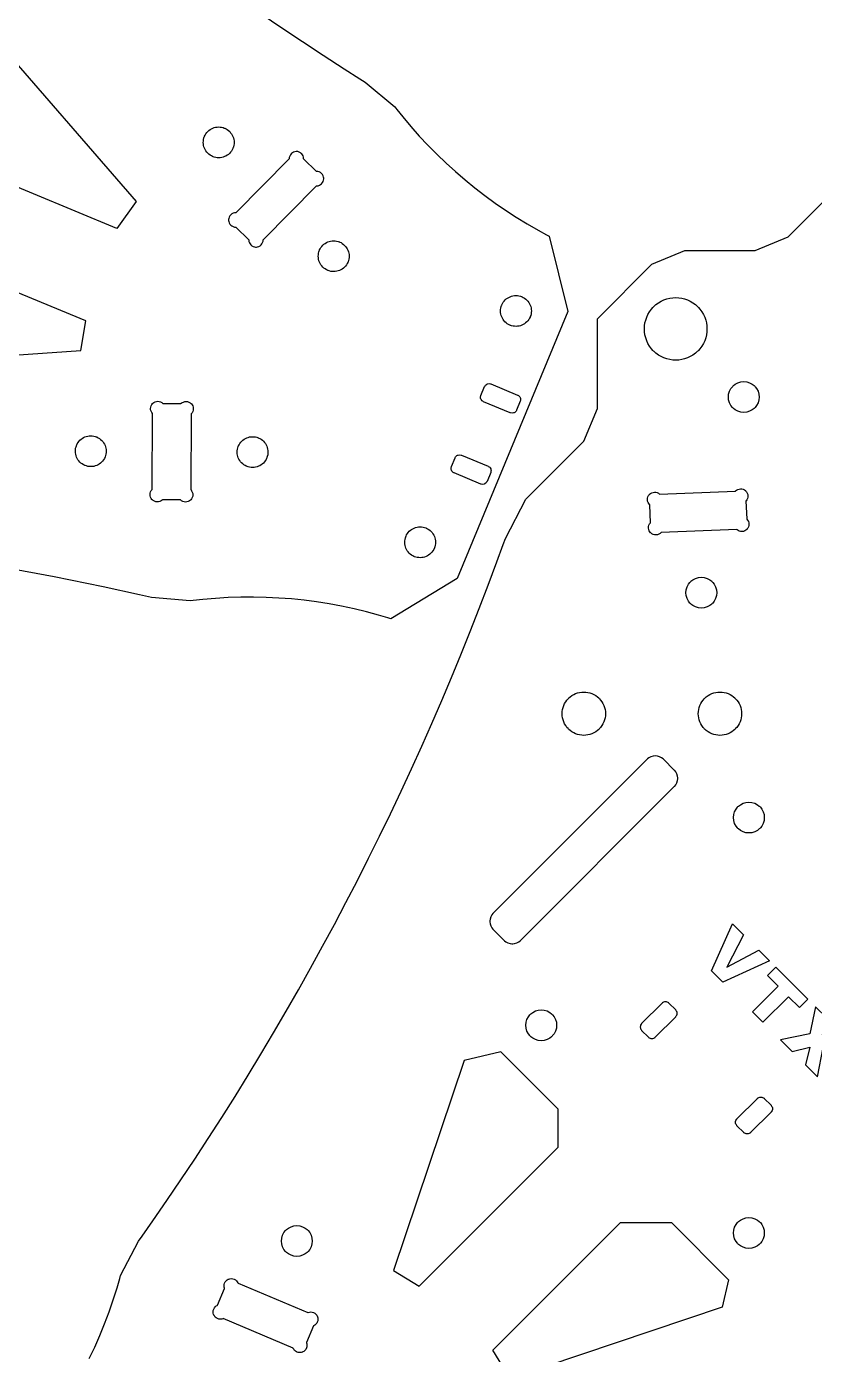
# Model space of a CAD drawing. Extents: x 0 to 997, y 0 to 569.
# Drawn here: x 519.2 to 601, y 353.1 to 491 of the extents above; entities that cross this region are included whole.
import ezdxf

# ---------------------------------------------------------------- set-up
doc = ezdxf.new("R2010")
doc.units = 0
doc.layers.get('0').update_dxf_attribs({"linetype": 'CONTINUOUS'})

msp = doc.modelspace()

# ---------------------------------------------------------------- linework, layer by layer
at = {"color": 0}
for points in [[(543.536, 492.357), (545.668, 490.903), (547.814, 489.467), (549.972, 488.047), (552.143, 486.647), (553.779, 485.608), (554.326, 485.265), (557.404, 482.689), (557.607, 482.428), (558.226, 481.654), (559.076, 480.643), (559.951, 479.657), (560.853, 478.694), (561.779, 477.758), (562.729, 476.847), (563.703, 475.963), (564.7, 475.106), (565.721, 474.275), (566.762, 473.471), (567.826, 472.696), (568.911, 471.95), (570.017, 471.232), (571.143, 470.544), (572.287, 469.886), (573.158, 469.411), (573.451, 469.258), (575.372, 461.431), (563.892, 433.714), (556.997, 429.536), (556.682, 429.636), (555.731, 429.915), (554.456, 430.26), (553.174, 430.569), (551.885, 430.843), (550.59, 431.083), (549.289, 431.287), (547.985, 431.457), (546.676, 431.59), (545.364, 431.689), (544.05, 431.753), (542.733, 431.781), (541.417, 431.772), (540.1, 431.729), (538.783, 431.651), (537.468, 431.536), (536.482, 431.429), (536.154, 431.386), (532.156, 431.742), (530.897, 432.031), (527.11, 432.853), (522.047, 433.878), (516.971, 434.815)], [(525.683, 352.715), (526.244, 353.906), (526.774, 355.111), (527.271, 356.331), (527.735, 357.564), (528.167, 358.811), (528.564, 360.069), (528.842, 361.022), (528.928, 361.34), (530.786, 364.899), (531.16, 365.425), (532.274, 367.011), (533.744, 369.136), (535.194, 371.272), (536.628, 373.421), (538.042, 375.581), (539.436, 377.751), (540.813, 379.935), (542.169, 382.129), (543.507, 384.335), (544.826, 386.55), (546.126, 388.778), (547.407, 391.017), (548.668, 393.265), (549.91, 395.525), (551.133, 397.796), (552.336, 400.075), (553.519, 402.367), (554.683, 404.667), (555.828, 406.978), (556.953, 409.297), (558.058, 411.628), (559.143, 413.968), (560.208, 416.317), (561.253, 418.675), (562.278, 421.043), (563.283, 423.419), (564.268, 425.806), (565.232, 428.2), (566.176, 430.603), (567.1, 433.015), (568.003, 435.435), (568.668, 437.256), (568.886, 437.864), (571.019, 441.949), (577.032, 447.961), (578.446, 451.375), (578.446, 460.689), (584.103, 466.346), (587.517, 467.76), (594.831, 467.76), (598.244, 469.175), (599.174, 470.103), (604.258, 475.188)]]:
    msp.add_lwpolyline(points, dxfattribs=at)
for points in [[(511.196, 477.253), (509.176, 482.129), (512.389, 489.887), (515.299, 490.363), (530.539, 472.857), (528.535, 470.071), (511.196, 477.253)], [(539.731, 480.474), (539.768, 480.458), (539.878, 480.404), (540.015, 480.321), (540.143, 480.225), (540.258, 480.119), (540.361, 480.004), (540.453, 479.879), (540.531, 479.747), (540.596, 479.608), (540.649, 479.464), (540.686, 479.314), (540.71, 479.162), (540.718, 479.007), (540.713, 478.85), (540.69, 478.694), (540.651, 478.537), (540.613, 478.421), (540.596, 478.383), (540.581, 478.346), (540.526, 478.236), (540.443, 478.099), (540.347, 477.971), (540.242, 477.856), (540.126, 477.753), (540.001, 477.661), (539.869, 477.583), (539.731, 477.518), (539.586, 477.465), (539.438, 477.428), (539.285, 477.404), (539.129, 477.396), (538.974, 477.401), (538.817, 477.424), (538.66, 477.463), (538.543, 477.501), (538.506, 477.518), (538.468, 477.533), (538.358, 477.588), (538.221, 477.671), (538.094, 477.767), (537.979, 477.872), (537.875, 477.988), (537.783, 478.113), (537.706, 478.244), (537.64, 478.383), (537.588, 478.528), (537.55, 478.676), (537.526, 478.829), (537.518, 478.985), (537.525, 479.14), (537.547, 479.297), (537.585, 479.454), (537.624, 479.571), (537.64, 479.608), (537.656, 479.646), (537.71, 479.756), (537.793, 479.893), (537.889, 480.019), (537.994, 480.135), (538.11, 480.239), (538.235, 480.331), (538.367, 480.408), (538.506, 480.474), (538.65, 480.526), (538.8, 480.564), (538.951, 480.588), (539.107, 480.596), (539.264, 480.589), (539.419, 480.567), (539.576, 480.529), (539.693, 480.49), (539.731, 480.474)], [(547.939, 477.303), (547.938, 477.339), (547.922, 477.449), (547.879, 477.589), (547.81, 477.718), (547.742, 477.806), (547.715, 477.832), (547.69, 477.857), (547.601, 477.925), (547.472, 477.993), (547.332, 478.035), (547.221, 478.049), (547.185, 478.049), (547.147, 478.049), (547.037, 478.033), (546.897, 477.99), (546.769, 477.919), (546.681, 477.851), (546.656, 477.826), (546.629, 477.8), (546.563, 477.711), (546.494, 477.582), (546.451, 477.442), (546.438, 477.331), (546.439, 477.294), (540.897, 471.694), (540.858, 471.693), (540.746, 471.678), (540.606, 471.633), (540.478, 471.564), (540.368, 471.471), (540.276, 471.36), (540.208, 471.232), (540.165, 471.092), (540.15, 470.978), (540.15, 470.94), (540.151, 470.903), (540.167, 470.789), (540.211, 470.649), (540.281, 470.521), (540.374, 470.411), (540.485, 470.319), (540.613, 470.251), (540.753, 470.208), (540.867, 470.194), (540.904, 470.194), (542.24, 468.872), (542.24, 468.835), (542.256, 468.721), (542.3, 468.581), (542.371, 468.454), (542.463, 468.343), (542.574, 468.253), (542.701, 468.183), (542.843, 468.14), (542.956, 468.126), (542.994, 468.126), (543.032, 468.126), (543.144, 468.143), (543.286, 468.188), (543.412, 468.257), (543.524, 468.349), (543.614, 468.461), (543.682, 468.589), (543.725, 468.729), (543.74, 468.843), (543.74, 468.881), (549.282, 474.481), (549.319, 474.481), (549.432, 474.497), (549.574, 474.542), (549.7, 474.611), (549.811, 474.703), (549.901, 474.815), (549.971, 474.943), (550.012, 475.083), (550.028, 475.197), (550.028, 475.235), (550.028, 475.272), (550.011, 475.386), (549.967, 475.526), (549.897, 475.653), (549.806, 475.764), (549.693, 475.856), (549.565, 475.924), (549.425, 475.967), (549.311, 475.981), (549.274, 475.981), (547.939, 477.303)], [(525.31, 460.456), (506.461, 468.262), (502.804, 466.747), (499.59, 458.989), (501.886, 455.799), (524.808, 457.383), (525.31, 460.456)], [(551.672, 468.657), (551.71, 468.642), (551.821, 468.588), (551.958, 468.504), (552.085, 468.408), (552.2, 468.303), (552.303, 468.188), (552.394, 468.063), (552.472, 467.931), (552.539, 467.792), (552.59, 467.647), (552.628, 467.497), (552.651, 467.346), (552.66, 467.19), (552.654, 467.033), (552.632, 466.878), (552.593, 466.721), (552.554, 466.604), (552.539, 466.567), (552.522, 466.529), (552.468, 466.419), (552.385, 466.282), (552.29, 466.154), (552.183, 466.039), (552.068, 465.936), (551.943, 465.844), (551.811, 465.767), (551.672, 465.701), (551.528, 465.649), (551.379, 465.611), (551.226, 465.588), (551.071, 465.579), (550.915, 465.585), (550.758, 465.607), (550.601, 465.646), (550.486, 465.685), (550.447, 465.701), (550.41, 465.717), (550.3, 465.771), (550.162, 465.854), (550.036, 465.95), (549.921, 466.056), (549.817, 466.171), (549.726, 466.296), (549.647, 466.428), (549.582, 466.567), (549.529, 466.711), (549.492, 466.86), (549.468, 467.012), (549.46, 467.168), (549.467, 467.324), (549.489, 467.481), (549.526, 467.637), (549.567, 467.754), (549.582, 467.792), (549.597, 467.829), (549.651, 467.939), (549.735, 468.076), (549.831, 468.203), (549.936, 468.318), (550.051, 468.422), (550.176, 468.514), (550.308, 468.592), (550.447, 468.657), (550.592, 468.71), (550.742, 468.747), (550.894, 468.771), (551.049, 468.779), (551.206, 468.772), (551.363, 468.75), (551.518, 468.713), (551.635, 468.672), (551.672, 468.657)], [(570.6, 462.974), (570.637, 462.958), (570.747, 462.904), (570.885, 462.821), (571.011, 462.725), (571.126, 462.619), (571.231, 462.504), (571.322, 462.379), (571.4, 462.247), (571.465, 462.108), (571.518, 461.964), (571.556, 461.815), (571.579, 461.662), (571.588, 461.507), (571.581, 461.351), (571.558, 461.194), (571.521, 461.037), (571.481, 460.921), (571.465, 460.883), (571.45, 460.846), (571.396, 460.736), (571.313, 460.599), (571.217, 460.472), (571.111, 460.357), (570.996, 460.253), (570.871, 460.161), (570.739, 460.083), (570.6, 460.018), (570.456, 459.965), (570.306, 459.928), (570.154, 459.904), (569.999, 459.896), (569.842, 459.901), (569.686, 459.925), (569.529, 459.963), (569.412, 460.001), (569.375, 460.018), (569.338, 460.033), (569.228, 460.088), (569.09, 460.171), (568.963, 460.267), (568.847, 460.372), (568.744, 460.488), (568.653, 460.613), (568.575, 460.744), (568.51, 460.883), (568.457, 461.028), (568.419, 461.178), (568.396, 461.329), (568.387, 461.485), (568.393, 461.642), (568.415, 461.797), (568.454, 461.954), (568.493, 462.071), (568.51, 462.108), (568.525, 462.146), (568.579, 462.256), (568.662, 462.393), (568.758, 462.521), (568.864, 462.636), (568.979, 462.739), (569.104, 462.831), (569.236, 462.908), (569.375, 462.974), (569.519, 463.026), (569.668, 463.064), (569.821, 463.088), (569.976, 463.096), (570.132, 463.09), (570.289, 463.068), (570.446, 463.029), (570.563, 462.99), (570.6, 462.974)], [(588.876, 457.331), (588.817, 457.272), (588.629, 457.107), (588.367, 456.914), (588.089, 456.75), (587.801, 456.617), (587.503, 456.512), (587.199, 456.438), (586.889, 456.393), (586.578, 456.378), (586.267, 456.393), (585.957, 456.438), (585.653, 456.512), (585.354, 456.617), (585.067, 456.75), (584.789, 456.914), (584.526, 457.107), (584.339, 457.272), (584.279, 457.331), (584.221, 457.389), (584.057, 457.578), (583.864, 457.84), (583.7, 458.117), (583.565, 458.406), (583.461, 458.703), (583.387, 459.008), (583.343, 459.317), (583.328, 459.628), (583.343, 459.94), (583.387, 460.249), (583.461, 460.554), (583.565, 460.851), (583.7, 461.14), (583.864, 461.417), (584.057, 461.679), (584.221, 461.868), (584.279, 461.926), (584.339, 461.985), (584.526, 462.15), (584.789, 462.343), (585.067, 462.507), (585.354, 462.64), (585.653, 462.744), (585.957, 462.819), (586.267, 462.864), (586.578, 462.878), (586.889, 462.864), (587.199, 462.819), (587.503, 462.744), (587.801, 462.64), (588.089, 462.507), (588.367, 462.343), (588.629, 462.15), (588.817, 461.985), (588.876, 461.926), (588.935, 461.868), (589.099, 461.679), (589.293, 461.417), (589.456, 461.14), (589.59, 460.851), (589.694, 460.554), (589.768, 460.249), (589.813, 459.94), (589.828, 459.628), (589.813, 459.317), (589.768, 459.008), (589.694, 458.703), (589.59, 458.406), (589.456, 458.117), (589.293, 457.84), (589.099, 457.578), (588.935, 457.389), (588.876, 457.331)], [(570.16, 452.765), (570.183, 452.756), (570.249, 452.718), (570.324, 452.654), (570.385, 452.579), (570.431, 452.494), (570.458, 452.403), (570.468, 452.307), (570.46, 452.21), (570.44, 452.136), (570.431, 452.112), (570.047, 451.189), (570.037, 451.165), (570.001, 451.101), (569.939, 451.026), (569.864, 450.964), (569.8, 450.928), (569.776, 450.918), (569.746, 450.906), (569.586, 450.879), (569.425, 450.906), (569.394, 450.918), (566.622, 452.065), (566.599, 452.075), (566.533, 452.114), (566.458, 452.176), (566.397, 452.251), (566.351, 452.336), (566.324, 452.428), (566.314, 452.524), (566.322, 452.622), (566.342, 452.696), (566.351, 452.719), (566.735, 453.643), (566.744, 453.665), (566.781, 453.729), (566.843, 453.806), (566.918, 453.867), (566.982, 453.904), (567.006, 453.914), (567.036, 453.926), (567.196, 453.951), (567.357, 453.926), (567.387, 453.914), (570.16, 452.765)], [(594.781, 451.426), (594.724, 451.369), (594.529, 451.221), (594.251, 451.075), (593.954, 450.986), (593.649, 450.957), (593.343, 450.986), (593.047, 451.075), (592.768, 451.221), (592.575, 451.369), (592.518, 451.426), (592.461, 451.483), (592.313, 451.676), (592.167, 451.956), (592.078, 452.251), (592.049, 452.557), (592.078, 452.862), (592.167, 453.16), (592.313, 453.438), (592.461, 453.632), (592.518, 453.689), (592.575, 453.746), (592.768, 453.893), (593.047, 454.04), (593.343, 454.128), (593.649, 454.157), (593.954, 454.128), (594.251, 454.04), (594.529, 453.893), (594.724, 453.746), (594.781, 453.689), (594.838, 453.632), (594.985, 453.438), (595.132, 453.16), (595.219, 452.862), (595.249, 452.557), (595.219, 452.251), (595.132, 451.956), (594.985, 451.676), (594.838, 451.483), (594.781, 451.426)], [(533.269, 441.889), (533.243, 441.862), (533.151, 441.794), (533.021, 441.726), (532.882, 441.686), (532.739, 441.672), (532.594, 441.688), (532.457, 441.729), (532.326, 441.799), (532.236, 441.868), (532.21, 441.894), (532.182, 441.922), (532.114, 442.013), (532.046, 442.144), (532.006, 442.283), (531.992, 442.426), (532.007, 442.569), (532.049, 442.708), (532.118, 442.839), (532.188, 442.929), (532.215, 442.956), (532.256, 450.835), (532.229, 450.861), (532.161, 450.953), (532.093, 451.083), (532.053, 451.222), (532.039, 451.365), (532.054, 451.508), (532.096, 451.647), (532.165, 451.778), (532.235, 451.868), (532.262, 451.894), (532.289, 451.921), (532.381, 451.99), (532.511, 452.058), (532.65, 452.099), (532.793, 452.111), (532.936, 452.097), (533.075, 452.056), (533.206, 451.986), (533.296, 451.917), (533.322, 451.889), (535.201, 451.879), (535.228, 451.906), (535.315, 451.972), (535.446, 452.04), (535.586, 452.082), (535.696, 452.096), (535.733, 452.096), (535.769, 452.096), (535.879, 452.081), (536.019, 452.037), (536.149, 451.968), (536.236, 451.9), (536.261, 451.874), (536.287, 451.847), (536.354, 451.76), (536.424, 451.629), (536.465, 451.489), (536.479, 451.379), (536.479, 451.342), (536.478, 451.306), (536.464, 451.196), (536.419, 451.056), (536.35, 450.926), (536.282, 450.839), (536.256, 450.813), (536.215, 442.935), (536.242, 442.908), (536.31, 442.817), (536.378, 442.686), (536.418, 442.546), (536.432, 442.403), (536.417, 442.26), (536.375, 442.121), (536.306, 441.992), (536.236, 441.9), (536.21, 441.874), (536.182, 441.847), (536.09, 441.779), (535.96, 441.711), (535.821, 441.669), (535.678, 441.657), (535.535, 441.672), (535.396, 441.714), (535.265, 441.783), (535.175, 441.853), (535.149, 441.879), (533.269, 441.889)], [(526.447, 448.407), (526.486, 448.392), (526.596, 448.336), (526.733, 448.253), (526.86, 448.158), (526.975, 448.053), (527.079, 447.936), (527.169, 447.813), (527.249, 447.679), (527.314, 447.54), (527.365, 447.396), (527.404, 447.247), (527.428, 447.094), (527.436, 446.94), (527.429, 446.783), (527.407, 446.626), (527.369, 446.471), (527.329, 446.354), (527.314, 446.317), (527.299, 446.279), (527.243, 446.168), (527.16, 446.031), (527.065, 445.904), (526.96, 445.789), (526.843, 445.686), (526.719, 445.594), (526.586, 445.515), (526.447, 445.45), (526.303, 445.399), (526.154, 445.361), (526.001, 445.338), (525.847, 445.328), (525.69, 445.335), (525.533, 445.357), (525.378, 445.396), (525.261, 445.435), (525.224, 445.45), (525.186, 445.467), (525.075, 445.521), (524.938, 445.604), (524.811, 445.699), (524.696, 445.806), (524.593, 445.921), (524.501, 446.046), (524.422, 446.178), (524.357, 446.317), (524.306, 446.461), (524.268, 446.61), (524.244, 446.763), (524.235, 446.918), (524.242, 447.074), (524.264, 447.231), (524.303, 447.386), (524.342, 447.503), (524.357, 447.54), (524.374, 447.579), (524.428, 447.689), (524.511, 447.826), (524.606, 447.953), (524.713, 448.068), (524.828, 448.172), (524.953, 448.263), (525.085, 448.342), (525.224, 448.407), (525.368, 448.458), (525.517, 448.497), (525.669, 448.521), (525.825, 448.529), (525.981, 448.522), (526.137, 448.5), (526.293, 448.463), (526.41, 448.422), (526.447, 448.407)], [(543.247, 448.318), (543.286, 448.303), (543.396, 448.249), (543.533, 448.165), (543.66, 448.069), (543.775, 447.964), (543.878, 447.849), (543.969, 447.724), (544.049, 447.592), (544.114, 447.453), (544.165, 447.308), (544.203, 447.158), (544.226, 447.007), (544.236, 446.851), (544.229, 446.694), (544.207, 446.539), (544.168, 446.382), (544.129, 446.265), (544.114, 446.228), (544.097, 446.19), (544.043, 446.081), (543.96, 445.943), (543.865, 445.815), (543.758, 445.7), (543.643, 445.597), (543.518, 445.506), (543.386, 445.428), (543.247, 445.362), (543.103, 445.31), (542.954, 445.272), (542.801, 445.249), (542.647, 445.24), (542.49, 445.246), (542.333, 445.268), (542.178, 445.307), (542.061, 445.346), (542.024, 445.362), (541.985, 445.378), (541.875, 445.432), (541.738, 445.515), (541.611, 445.611), (541.496, 445.717), (541.392, 445.832), (541.301, 445.957), (541.222, 446.089), (541.157, 446.228), (541.106, 446.372), (541.067, 446.521), (541.043, 446.674), (541.035, 446.829), (541.042, 446.985), (541.064, 447.142), (541.103, 447.299), (541.142, 447.415), (541.157, 447.453), (541.172, 447.49), (541.228, 447.6), (541.311, 447.737), (541.406, 447.864), (541.511, 447.979), (541.628, 448.083), (541.751, 448.175), (541.885, 448.253), (542.024, 448.318), (542.168, 448.371), (542.317, 448.408), (542.469, 448.432), (542.624, 448.44), (542.781, 448.433), (542.938, 448.411), (543.093, 448.374), (543.21, 448.333), (543.247, 448.318)], [(567.099, 445.375), (567.121, 445.365), (567.188, 445.326), (567.262, 445.264), (567.324, 445.189), (567.368, 445.104), (567.397, 445.013), (567.407, 444.917), (567.397, 444.818), (567.378, 444.744), (567.368, 444.721), (566.986, 443.797), (566.976, 443.775), (566.939, 443.711), (566.878, 443.635), (566.803, 443.574), (566.738, 443.536), (566.715, 443.526), (566.685, 443.514), (566.524, 443.489), (566.364, 443.514), (566.333, 443.526), (563.561, 444.675), (563.537, 444.685), (563.472, 444.722), (563.396, 444.786), (563.336, 444.861), (563.29, 444.946), (563.262, 445.037), (563.253, 445.133), (563.261, 445.231), (563.281, 445.304), (563.29, 445.328), (563.674, 446.251), (563.682, 446.275), (563.719, 446.339), (563.782, 446.414), (563.857, 446.476), (563.921, 446.513), (563.943, 446.522), (563.975, 446.535), (564.135, 446.561), (564.296, 446.535), (564.326, 446.522), (567.099, 445.375)], [(593.95, 439.888), (593.978, 439.861), (594.05, 439.774), (594.124, 439.646), (594.171, 439.508), (594.189, 439.365), (594.181, 439.222), (594.146, 439.082), (594.082, 438.949), (594.015, 438.856), (593.99, 438.828), (593.964, 438.8), (593.876, 438.726), (593.749, 438.653), (593.611, 438.607), (593.468, 438.588), (593.325, 438.596), (593.185, 438.632), (593.051, 438.694), (592.958, 438.761), (592.931, 438.786), (592.931, 438.786), (585.058, 438.483), (585.033, 438.457), (584.949, 438.386), (584.821, 438.313), (584.683, 438.264), (584.574, 438.246), (584.536, 438.244), (584.5, 438.243), (584.389, 438.253), (584.247, 438.29), (584.115, 438.354), (584.025, 438.418), (583.999, 438.443), (583.971, 438.468), (583.9, 438.554), (583.826, 438.681), (583.778, 438.819), (583.76, 438.929), (583.758, 438.965), (583.757, 439.001), (583.767, 439.112), (583.804, 439.254), (583.868, 439.386), (583.932, 439.476), (583.957, 439.504), (583.885, 441.379), (583.857, 441.406), (583.785, 441.493), (583.711, 441.622), (583.664, 441.758), (583.646, 441.901), (583.653, 442.046), (583.689, 442.186), (583.753, 442.319), (583.819, 442.412), (583.844, 442.44), (583.871, 442.468), (583.958, 442.542), (584.086, 442.615), (584.224, 442.661), (584.367, 442.681), (584.51, 442.672), (584.651, 442.636), (584.783, 442.572), (584.878, 442.507), (584.906, 442.481), (592.778, 442.783), (592.776, 442.783), (592.803, 442.811), (592.89, 442.883), (593.018, 442.957), (593.156, 443.004), (593.299, 443.022), (593.442, 443.014), (593.582, 442.979), (593.715, 442.915), (593.81, 442.849), (593.838, 442.824), (593.864, 442.797), (593.938, 442.71), (594.011, 442.582), (594.057, 442.444), (594.076, 442.301), (594.068, 442.158), (594.032, 442.018), (593.969, 441.885), (593.903, 441.792), (593.878, 441.764), (593.878, 441.764), (593.95, 439.886), (593.95, 439.888)], [(560.65, 438.953), (560.688, 438.938), (560.797, 438.883), (560.935, 438.8), (561.063, 438.704), (561.178, 438.599), (561.281, 438.483), (561.372, 438.358), (561.45, 438.226), (561.515, 438.088), (561.568, 437.943), (561.606, 437.794), (561.629, 437.642), (561.637, 437.486), (561.632, 437.329), (561.61, 437.174), (561.571, 437.017), (561.532, 436.9), (561.515, 436.862), (561.5, 436.825), (561.446, 436.715), (561.363, 436.578), (561.267, 436.45), (561.161, 436.336), (561.046, 436.232), (560.921, 436.14), (560.789, 436.063), (560.65, 435.997), (560.506, 435.944), (560.357, 435.907), (560.204, 435.883), (560.049, 435.875), (559.893, 435.881), (559.736, 435.904), (559.579, 435.942), (559.463, 435.981), (559.425, 435.997), (559.387, 436.013), (559.278, 436.067), (559.14, 436.15), (559.014, 436.246), (558.899, 436.351), (558.794, 436.467), (558.703, 436.592), (558.625, 436.724), (558.56, 436.862), (558.507, 437.007), (558.469, 437.157), (558.446, 437.308), (558.438, 437.464), (558.443, 437.621), (558.467, 437.776), (558.504, 437.933), (558.543, 438.05), (558.56, 438.088), (558.575, 438.125), (558.629, 438.235), (558.713, 438.372), (558.808, 438.5), (558.914, 438.615), (559.029, 438.718), (559.154, 438.81), (559.286, 438.888), (559.425, 438.953), (559.569, 439.006), (559.719, 439.043), (559.871, 439.067), (560.026, 439.075), (560.183, 439.069), (560.339, 439.047), (560.496, 439.008), (560.613, 438.969), (560.65, 438.953)], [(590.371, 431.108), (590.314, 431.051), (590.119, 430.903), (589.842, 430.757), (589.546, 430.669), (589.24, 430.64), (588.935, 430.669), (588.637, 430.757), (588.36, 430.903), (588.165, 431.051), (588.108, 431.108), (588.051, 431.165), (587.903, 431.36), (587.757, 431.638), (587.669, 431.935), (587.64, 432.24), (587.669, 432.546), (587.757, 432.842), (587.903, 433.121), (588.051, 433.314), (588.108, 433.371), (588.165, 433.428), (588.36, 433.576), (588.637, 433.722), (588.935, 433.811), (589.24, 433.84), (589.546, 433.811), (589.842, 433.722), (590.119, 433.576), (590.314, 433.428), (590.371, 433.371), (590.428, 433.314), (590.576, 433.121), (590.722, 432.842), (590.81, 432.546), (590.84, 432.24), (590.81, 431.935), (590.722, 431.638), (590.576, 431.36), (590.428, 431.165), (590.371, 431.108)], [(578.622, 418.086), (578.582, 418.046), (578.451, 417.932), (578.269, 417.797), (578.078, 417.685), (577.879, 417.592), (577.672, 417.519), (577.461, 417.468), (577.247, 417.438), (577.032, 417.426), (576.817, 417.438), (576.603, 417.468), (576.392, 417.519), (576.185, 417.592), (575.986, 417.685), (575.794, 417.797), (575.611, 417.932), (575.482, 418.046), (575.44, 418.086), (575.4, 418.126), (575.286, 418.257), (575.153, 418.439), (575.039, 418.631), (574.947, 418.831), (574.875, 419.036), (574.824, 419.247), (574.792, 419.461), (574.782, 419.676), (574.792, 419.893), (574.824, 420.107), (574.875, 420.318), (574.947, 420.524), (575.039, 420.724), (575.153, 420.915), (575.286, 421.097), (575.4, 421.228), (575.44, 421.268), (575.482, 421.308), (575.611, 421.422), (575.794, 421.556), (575.986, 421.669), (576.185, 421.763), (576.392, 421.835), (576.603, 421.886), (576.817, 421.917), (577.032, 421.926), (577.247, 421.917), (577.461, 421.886), (577.672, 421.835), (577.879, 421.763), (578.078, 421.669), (578.269, 421.556), (578.451, 421.422), (578.582, 421.308), (578.622, 421.268), (578.664, 421.228), (578.778, 421.097), (578.911, 420.915), (579.025, 420.724), (579.117, 420.524), (579.189, 420.318), (579.24, 420.107), (579.272, 419.893), (579.282, 419.676), (579.272, 419.461), (579.24, 419.247), (579.189, 419.036), (579.117, 418.831), (579.025, 418.631), (578.911, 418.439), (578.778, 418.257), (578.664, 418.126), (578.622, 418.086)], [(592.765, 418.086), (592.725, 418.046), (592.594, 417.932), (592.412, 417.797), (592.221, 417.685), (592.021, 417.592), (591.815, 417.519), (591.604, 417.468), (591.39, 417.438), (591.174, 417.426), (590.958, 417.438), (590.744, 417.468), (590.533, 417.519), (590.328, 417.592), (590.128, 417.685), (589.936, 417.797), (589.754, 417.932), (589.624, 418.046), (589.583, 418.086), (589.543, 418.126), (589.429, 418.257), (589.294, 418.439), (589.182, 418.631), (589.089, 418.831), (589.017, 419.036), (588.965, 419.247), (588.935, 419.461), (588.924, 419.676), (588.935, 419.893), (588.965, 420.107), (589.017, 420.318), (589.089, 420.524), (589.182, 420.724), (589.294, 420.915), (589.429, 421.097), (589.543, 421.228), (589.583, 421.268), (589.624, 421.308), (589.754, 421.422), (589.936, 421.556), (590.128, 421.669), (590.328, 421.763), (590.533, 421.835), (590.744, 421.886), (590.958, 421.917), (591.174, 421.926), (591.39, 421.917), (591.604, 421.886), (591.815, 421.835), (592.021, 421.763), (592.221, 421.669), (592.412, 421.556), (592.594, 421.422), (592.725, 421.308), (592.765, 421.268), (592.806, 421.228), (592.919, 421.097), (593.053, 420.915), (593.167, 420.724), (593.26, 420.524), (593.332, 420.318), (593.383, 420.107), (593.414, 419.893), (593.424, 419.676), (593.414, 419.461), (593.383, 419.247), (593.332, 419.036), (593.26, 418.831), (593.167, 418.631), (593.053, 418.439), (592.919, 418.257), (592.806, 418.126), (592.765, 418.086)], [(568.758, 396.131), (568.8, 396.089), (568.942, 395.981), (569.149, 395.869), (569.372, 395.801), (569.549, 395.779), (569.607, 395.779), (569.667, 395.779), (569.843, 395.801), (570.067, 395.869), (570.274, 395.981), (570.414, 396.089), (570.456, 396.131), (586.436, 412.111), (586.478, 412.153), (586.586, 412.293), (586.697, 412.5), (586.765, 412.724), (586.787, 412.9), (586.787, 412.96), (586.787, 413.018), (586.765, 413.194), (586.697, 413.418), (586.586, 413.625), (586.478, 413.767), (586.436, 413.808), (585.306, 414.939), (585.262, 414.982), (585.117, 415.093), (584.908, 415.203), (584.686, 415.268), (584.457, 415.29), (584.228, 415.268), (584.006, 415.203), (583.796, 415.093), (583.651, 414.982), (583.608, 414.939), (567.628, 398.958), (567.586, 398.917), (567.478, 398.776), (567.367, 398.569), (567.299, 398.346), (567.276, 398.169), (567.276, 398.11), (567.276, 398.051), (567.299, 397.875), (567.367, 397.651), (567.478, 397.444), (567.586, 397.303), (567.628, 397.261), (568.758, 396.131)], [(595.311, 407.763), (595.254, 407.706), (595.06, 407.557), (594.782, 407.411), (594.485, 407.322), (594.179, 407.293), (593.874, 407.322), (593.578, 407.411), (593.299, 407.557), (593.106, 407.706), (593.047, 407.763), (592.99, 407.819), (592.843, 408.013), (592.696, 408.292), (592.608, 408.588), (592.579, 408.893), (592.608, 409.199), (592.696, 409.496), (592.843, 409.774), (592.99, 409.968), (593.047, 410.025), (593.106, 410.082), (593.299, 410.229), (593.578, 410.376), (593.874, 410.464), (594.179, 410.493), (594.485, 410.464), (594.782, 410.376), (595.06, 410.229), (595.254, 410.082), (595.311, 410.025), (595.368, 409.968), (595.515, 409.774), (595.662, 409.496), (595.75, 409.199), (595.779, 408.893), (595.75, 408.588), (595.662, 408.292), (595.515, 408.013), (595.368, 407.819), (595.311, 407.763)], [(591.469, 391.804), (590.286, 392.987), (592.486, 397.858), (593.628, 396.717), (591.879, 393.376), (595.21, 395.136), (596.318, 394.026), (591.469, 391.804)], [(594.55, 388.724), (595.643, 387.631), (598.306, 390.293), (599.419, 389.179), (600.293, 390.051), (596.972, 393.372), (596.099, 392.5), (597.213, 391.386), (594.55, 388.724)], [(573.744, 386.196), (573.688, 386.139), (573.493, 385.99), (573.214, 385.844), (572.918, 385.756), (572.613, 385.726), (572.307, 385.756), (572.01, 385.844), (571.732, 385.99), (571.537, 386.139), (571.481, 386.196), (571.424, 386.253), (571.276, 386.446), (571.129, 386.725), (571.042, 387.021), (571.012, 387.326), (571.042, 387.632), (571.129, 387.929), (571.276, 388.207), (571.424, 388.401), (571.481, 388.458), (571.537, 388.515), (571.732, 388.662), (572.01, 388.81), (572.307, 388.897), (572.613, 388.926), (572.918, 388.897), (573.214, 388.81), (573.493, 388.662), (573.688, 388.515), (573.744, 388.458), (573.801, 388.401), (573.949, 388.207), (574.096, 387.929), (574.183, 387.632), (574.213, 387.326), (574.183, 387.021), (574.096, 386.725), (573.949, 386.446), (573.801, 386.253), (573.744, 386.196)], [(583.042, 387.503), (583.025, 387.486), (582.981, 387.428), (582.933, 387.342), (582.906, 387.247), (582.896, 387.175), (582.896, 387.15), (582.896, 387.125), (582.906, 387.051), (582.933, 386.958), (582.981, 386.872), (583.025, 386.814), (583.042, 386.796), (583.75, 386.089), (583.767, 386.071), (583.828, 386.025), (583.915, 385.979), (584.007, 385.951), (584.103, 385.943), (584.199, 385.951), (584.292, 385.979), (584.378, 386.025), (584.439, 386.071), (584.457, 386.089), (586.578, 388.211), (586.596, 388.228), (586.642, 388.289), (586.688, 388.376), (586.715, 388.468), (586.724, 388.564), (586.715, 388.66), (586.688, 388.753), (586.642, 388.839), (586.596, 388.9), (586.578, 388.918), (585.871, 389.625), (585.853, 389.642), (585.794, 389.688), (585.708, 389.733), (585.615, 389.761), (585.542, 389.771), (585.517, 389.771), (585.493, 389.771), (585.419, 389.761), (585.326, 389.733), (585.24, 389.688), (585.181, 389.642), (585.164, 389.625), (583.042, 387.503)], [(600.5, 385.046), (600.063, 383.211), (601.289, 381.985), (601.908, 385.011), (604.721, 385.624), (603.531, 386.815), (601.833, 386.336), (602.294, 388.05), (601.092, 389.253), (600.507, 386.451), (597.446, 385.828), (598.665, 384.608), (600.5, 385.046)], [(559.933, 360.236), (574.36, 374.661), (574.36, 378.619), (568.422, 384.557), (564.596, 383.658), (557.287, 361.875), (559.933, 360.236)], [(595.063, 379.725), (595.081, 379.743), (595.142, 379.789), (595.229, 379.835), (595.321, 379.862), (595.417, 379.872), (595.512, 379.862), (595.604, 379.835), (595.692, 379.789), (595.753, 379.743), (595.771, 379.725), (596.478, 379.018), (596.494, 379.001), (596.54, 378.942), (596.586, 378.856), (596.614, 378.763), (596.624, 378.689), (596.624, 378.664), (596.624, 378.64), (596.614, 378.567), (596.586, 378.474), (596.54, 378.388), (596.494, 378.328), (596.478, 378.311), (594.356, 376.19), (594.339, 376.172), (594.279, 376.128), (594.194, 376.082), (594.1, 376.053), (594.026, 376.043), (594.003, 376.043), (593.978, 376.043), (593.904, 376.053), (593.811, 376.082), (593.725, 376.128), (593.667, 376.172), (593.649, 376.19), (592.942, 376.897), (592.924, 376.914), (592.878, 376.975), (592.832, 377.063), (592.804, 377.154), (592.796, 377.25), (592.804, 377.346), (592.832, 377.439), (592.878, 377.525), (592.924, 377.586), (592.942, 377.604), (595.063, 379.725)], [(580.854, 366.847), (586.132, 366.847), (592.069, 360.91), (591.396, 358.04), (569.39, 350.658), (567.583, 353.576), (580.854, 366.847)], [(595.311, 364.628), (595.254, 364.571), (595.06, 364.424), (594.782, 364.276), (594.485, 364.189), (594.179, 364.16), (593.874, 364.189), (593.578, 364.276), (593.299, 364.424), (593.106, 364.571), (593.047, 364.628), (592.99, 364.686), (592.843, 364.879), (592.696, 365.158), (592.608, 365.454), (592.579, 365.76), (592.608, 366.065), (592.696, 366.362), (592.843, 366.64), (592.99, 366.835), (593.047, 366.892), (593.106, 366.949), (593.299, 367.096), (593.578, 367.243), (593.874, 367.331), (594.179, 367.36), (594.485, 367.331), (594.782, 367.243), (595.06, 367.096), (595.254, 366.949), (595.311, 366.892), (595.368, 366.835), (595.515, 366.64), (595.662, 366.362), (595.75, 366.065), (595.779, 365.76), (595.75, 365.454), (595.662, 365.158), (595.515, 364.879), (595.368, 364.686), (595.311, 364.628)], [(548.367, 363.794), (548.31, 363.737), (548.115, 363.589), (547.838, 363.443), (547.542, 363.356), (547.236, 363.326), (546.931, 363.356), (546.633, 363.443), (546.356, 363.589), (546.161, 363.737), (546.104, 363.794), (546.047, 363.851), (545.899, 364.046), (545.753, 364.324), (545.665, 364.621), (545.636, 364.926), (545.665, 365.232), (545.753, 365.528), (545.899, 365.807), (546.047, 366), (546.104, 366.057), (546.161, 366.114), (546.356, 366.263), (546.633, 366.408), (546.931, 366.497), (547.236, 366.526), (547.542, 366.497), (547.838, 366.408), (548.115, 366.263), (548.31, 366.114), (548.367, 366.057), (548.424, 366), (548.572, 365.807), (548.718, 365.528), (548.807, 365.232), (548.836, 364.926), (548.807, 364.621), (548.718, 364.324), (548.572, 364.046), (548.424, 363.851), (548.367, 363.794)], [(539.735, 359.986), (539.721, 360.021), (539.692, 360.132), (539.679, 360.279), (539.696, 360.422), (539.738, 360.56), (539.806, 360.688), (539.899, 360.799), (540.012, 360.893), (540.111, 360.95), (540.146, 360.964), (540.181, 360.978), (540.292, 361.007), (540.439, 361.019), (540.583, 361.004), (540.719, 360.961), (540.847, 360.893), (540.958, 360.801), (541.053, 360.688), (541.11, 360.588), (541.124, 360.553), (548.387, 357.5), (548.422, 357.514), (548.532, 357.543), (548.679, 357.556), (548.824, 357.539), (548.961, 357.496), (549.088, 357.428), (549.2, 357.336), (549.293, 357.222), (549.35, 357.124), (549.365, 357.089), (549.379, 357.053), (549.407, 356.943), (549.421, 356.796), (549.404, 356.651), (549.361, 356.514), (549.293, 356.388), (549.201, 356.275), (549.088, 356.182), (548.989, 356.125), (548.954, 356.111), (548.225, 354.379), (548.239, 354.344), (548.268, 354.237), (548.281, 354.092), (548.265, 353.946), (548.236, 353.839), (548.222, 353.804), (548.208, 353.771), (548.151, 353.675), (548.058, 353.563), (547.944, 353.469), (547.849, 353.415), (547.814, 353.401), (547.781, 353.388), (547.672, 353.358), (547.526, 353.346), (547.382, 353.361), (547.274, 353.39), (547.24, 353.404), (547.207, 353.418), (547.111, 353.475), (546.997, 353.568), (546.906, 353.682), (546.85, 353.778), (546.836, 353.813), (539.574, 356.865), (539.539, 356.851), (539.428, 356.822), (539.281, 356.81), (539.137, 356.825), (539, 356.868), (538.872, 356.936), (538.761, 357.028), (538.667, 357.142), (538.61, 357.242), (538.596, 357.276), (538.582, 357.311), (538.553, 357.422), (538.54, 357.569), (538.556, 357.713), (538.599, 357.85), (538.667, 357.978), (538.758, 358.089), (538.872, 358.183), (538.972, 358.24), (539.007, 358.254), (539.735, 359.986)]]:
    msp.add_lwpolyline(points, close=True, dxfattribs=at)

doc.saveas('drawing.dxf')
